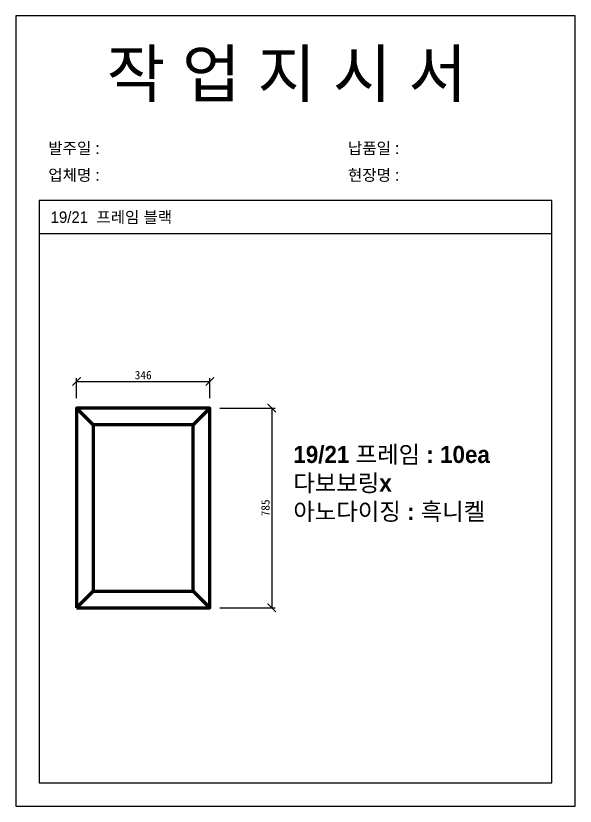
# Model space of a CAD drawing. Header units: millimetres. Extents: x -44117 to 256353, y -2095463 to 65325.
# Drawn here: x 73134 to 74814, y 5013 to 7389 of the extents above; entities that cross this region are included whole.
import ezdxf

# ---------------------------------------------------------------- set-up
doc = ezdxf.new("R2010")
doc.units = ezdxf.units.MM
doc.header["$LTSCALE"] = 10
doc.layers.add('Layer1', color=7, linetype='Continuous', lineweight=70)
doc.dimstyles.new('ISO-25', dxfattribs={"dimtxt": 2.5, "dimasz": 2.5, "dimexe": 1, "dimexo": 1, "dimtad": 1, "dimtxsty": 'Standard', "dimblk": 'ARCHTICK', "dimcen": 2.5, "dimadec": 0, "dimazin": 0, "dimtfac": 1, "dimtmove": 0, "dimatfit": 3, "dimfxl": 0, "dimarcsym": 0})

# ---------------------------------------------------------------- blocks, each defined once
blk = doc.blocks.new('_ArchTick')
at = {"color": 0, "linetype": 'ByBlock', "const_width": 0.15}
blk.add_lwpolyline([(-0.5, -0.5), (0.5, 0.5)], dxfattribs=at)
blk = doc.blocks.new('*D7222')
at = {"color": 0, "lineweight": -2}
for p, q in [((73316.4, 6239.4), (73316.4, 6299.6)), ((73716.4, 6239.4), (73716.4, 6299.6)), ((73316.4, 6289.6), (73716.4, 6289.6))]:
    blk.add_line(p, q, dxfattribs=at)
at = {"layer": 'Defpoints', "color": 0}
for p in [(73716.4, 6289.6), (73316.4, 6209.4), (73716.4, 6209.4)]:
    blk.add_point(p, dxfattribs=at)
at = {"color": 0, "lineweight": -2, "xscale": 25, "yscale": 25, "zscale": 25, "rotation": 180}
blk.add_blockref('_ArchTick', (73316.4, 6289.6), dxfattribs=at)
at = {"color": 0, "lineweight": -2, "xscale": 25, "yscale": 25, "zscale": 25}
blk.add_blockref('_ArchTick', (73716.4, 6289.6), dxfattribs=at)
at = {"color": 0, "insert": (73516.4, 6308.4), "char_height": 25, "attachment_point": 5}
blk.add_mtext('346', dxfattribs=at)
blk = doc.blocks.new('*D7223')
at = {"color": 0, "lineweight": -2}
for p, q in [((73746.4, 6209.4), (73912.3, 6209.4)), ((73902.3, 6209.4), (73902.3, 5609.4)), ((73746.4, 5609.4), (73912.3, 5609.4))]:
    blk.add_line(p, q, dxfattribs=at)
at = {"layer": 'Defpoints', "color": 0}
for p in [(73716.4, 6209.4), (73716.4, 5609.4), (73902.3, 5609.4)]:
    blk.add_point(p, dxfattribs=at)
at = {"color": 0, "lineweight": -2, "xscale": 25, "yscale": 25, "zscale": 25}
for p, rotation in [((73902.3, 6209.4), 90), ((73902.3, 5609.4), 270)]:
    blk.add_blockref('_ArchTick', p, dxfattribs=dict(at, rotation=rotation))
at = {"color": 0, "insert": (73883.6, 5909.4), "char_height": 25, "attachment_point": 5, "rotation": 90}
blk.add_mtext('785', dxfattribs=at)

msp = doc.modelspace()

# ---------------------------------------------------------------- linework, layer by layer
for p, q in [((74743.72594, 6833.48799), (73203.72594, 6833.48799)), ((74743.72594, 6733.48799), (73203.72594, 6733.48799))]:
    msp.add_line(p, q)
msp.add_lwpolyline([(73133.72594, 5012.65771), (74813.72594, 5012.65771), (74813.72594, 7388.65771), (73133.72594, 7388.65771)], close=True)
msp.add_lwpolyline([(73203.72594, 6833.48799), (73203.72594, 5082.65771), (74743.72594, 5082.65771), (74743.72594, 6833.48799)])
at = {"layer": 'Layer1'}
for p, q in [((73366.42777, 6159.37018), (73316.42777, 6209.37018)), ((73666.42777, 6159.37018), (73716.42777, 6209.37018)), ((73366.42777, 5659.37018), (73316.42777, 5609.37018)), ((73716.42777, 5609.37018), (73666.42777, 5659.37018))]:
    msp.add_line(p, q, dxfattribs=at)
for points in [[(73316.42777, 5609.37018), (73716.42777, 5609.37018), (73716.42777, 6209.37018), (73316.42777, 6209.37018)], [(73366.42777, 5659.37018), (73666.42777, 5659.37018), (73666.42777, 6159.37018), (73366.42777, 6159.37018)]]:
    msp.add_lwpolyline(points, close=True, dxfattribs=at)

# ---------------------------------------------------------------- texts
at = {"attachment_point": 1}
for s, heights, insert, char_height in [('{\\fGulim|b0|i0|c129|p50;작 업 지 시 서}', [-155.84554], (73406.53255, 7284.4952), 140), ('{\\fGulim|b0|i0|c129|p50;발주일 :}', [-38.18216], (73231.32319, 7007.77478), 34.3), ('{\\fGulim|b0|i0|c129|p50;납품일 :}', [-37.67976], (74131.30117, 7007.77478), 34.3), ('{\\fGulim|b0|i0|c129|p50;업체명 : }', [-38.2735], (73231.32319, 6927.1186), 34.3), ('{\\fGulim|b0|i0|c129|p50;현장명 : }', [-38.2735], (74131.30117, 6927.1186), 34.3), ('{\\fGulim|b0|i0|c129|p50;19/21  프레임 블랙}', [-41.60759], (73238.36539, 6800.4525), 34.3), ('{\\fGulim|b1|i0|c129|p50;19/21 프레임 : 10ea\\P다보보링x^J아노다이징 : 흑니켈}', [-235.88056], (73967.18209, 6095.75444), 51.45)]:
    msp.add_mtext_dynamic_manual_height_columns(s, width=3307.3198183, gutter_width=12.5, heights=heights, dxfattribs=dict(at, insert=insert, char_height=char_height))

# ---------------------------------------------------------------- dimensions: what is measured, and where the dimension line sits
dim = msp.add_linear_dim(base=(73716.42777, 6289.62998), p1=(73316.42777, 6209.37018), p2=(73716.42777, 6209.37018), text='346', dimstyle='ISO-25', override={"dimscale": 10, "dimexo": 3})
dim.commit()
dim.dimension.update_dxf_attribs({"geometry": '*D7222', "text_midpoint": (73516.42777, 6308.37998)})
dim = msp.add_linear_dim(base=(73902.34776, 5609.37018), p1=(73716.42777, 6209.37018), p2=(73716.42777, 5609.37018), angle=90, text='785', dimstyle='ISO-25', override={"dimscale": 10, "dimexo": 3})
dim.commit()
dim.dimension.update_dxf_attribs({"geometry": '*D7223', "text_midpoint": (73883.59776, 5909.37018)})

doc.saveas('drawing.dxf')
